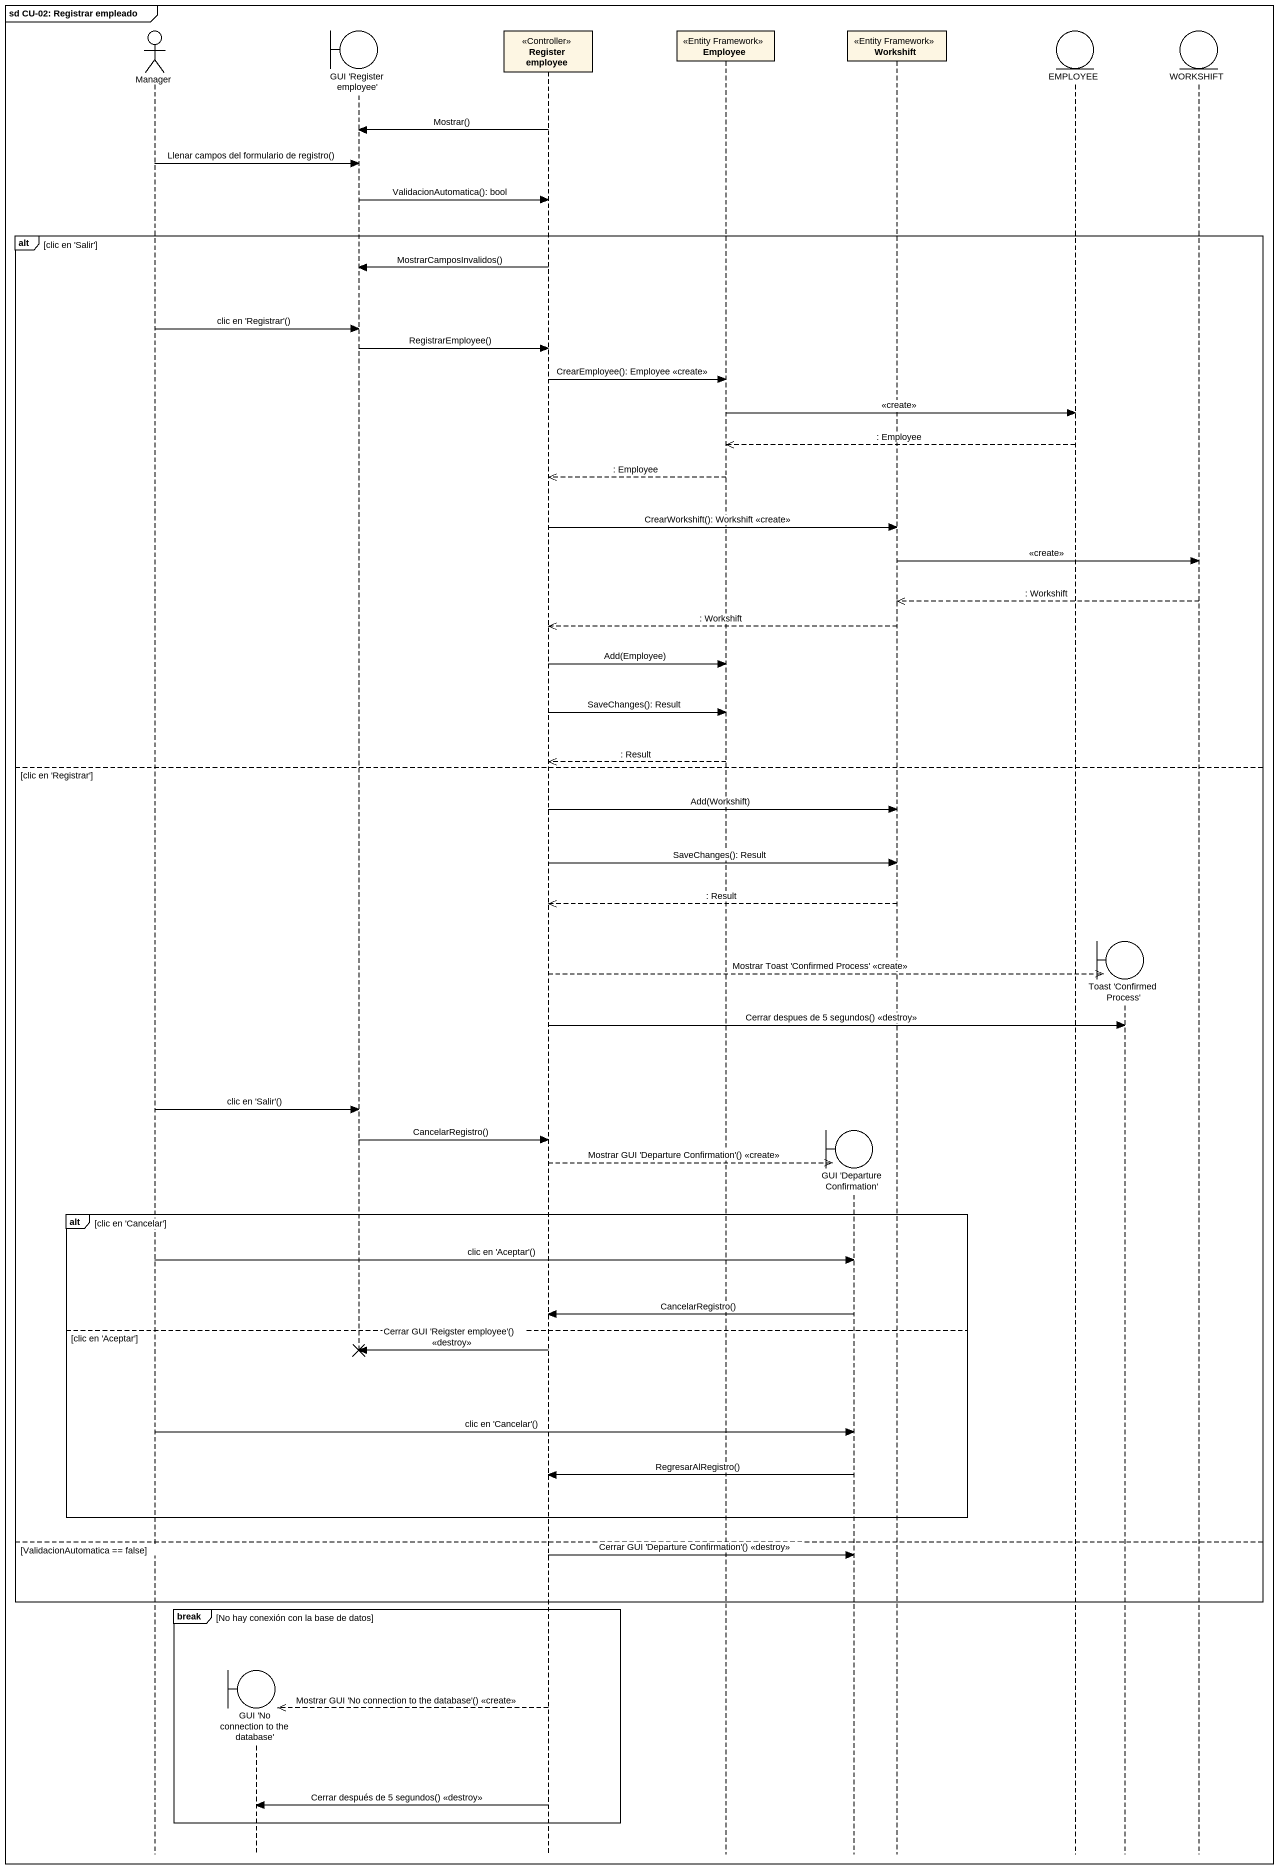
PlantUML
@startuml
mainframe sd CU-02: Registrar empleado
hide footbox
actor Manager
boundary "GUI 'No connection to the database'" as GUI_No_connection_to_the
boundary "GUI 'Register employee'" as GUI_Register_employee
participant "Register employee" as Register_employee <<Controller>>
participant Employee <<Entity Framework>>
boundary "GUI 'Departure Confirmation'" as GUI_Departure_Confirmation
participant Workshift <<Entity Framework>>
entity EMPLOYEE
boundary "Toast 'Confirmed Process'" as Toast_Confirmed_Process
entity WORKSHIFT

Register_employee -> GUI_Register_employee : Mostrar()
Manager -> GUI_Register_employee : Llenar campos del formulario de registro()
GUI_Register_employee -> Register_employee : ValidacionAutomatica(): bool
alt clic en 'Salir'
  Register_employee -> GUI_Register_employee : MostrarCamposInvalidos()
  Manager -> GUI_Register_employee : clic en 'Registrar'()
  GUI_Register_employee -> Register_employee : RegistrarEmployee()
  Register_employee -> Employee : CrearEmployee(): Employee <<create>>
  Employee -> EMPLOYEE : <<create>>
  EMPLOYEE -->> Employee : : Employee
  Employee -->> Register_employee : : Employee
  Register_employee -> Workshift : CrearWorkshift(): Workshift <<create>>
  Workshift -> WORKSHIFT : <<create>>
  WORKSHIFT -->> Workshift : : Workshift
  Workshift -->> Register_employee : : Workshift
  Register_employee -> Employee : Add(Employee)
  Register_employee -> Employee : SaveChanges(): Result
  Employee -->> Register_employee : : Result
else clic en 'Registrar'
  Register_employee -> Workshift : Add(Workshift)
  Register_employee -> Workshift : SaveChanges(): Result
  Workshift -->> Register_employee : : Result
  Register_employee -->> Toast_Confirmed_Process ** : Mostrar Toast 'Confirmed Process' <<create>>
  Register_employee -> Toast_Confirmed_Process : Cerrar despues de 5 segundos() <<destroy>>
  Manager -> GUI_Register_employee : clic en 'Salir'()
  GUI_Register_employee -> Register_employee : CancelarRegistro()
  Register_employee -->> GUI_Departure_Confirmation ** : Mostrar GUI 'Departure Confirmation'() <<create>>
  alt clic en 'Cancelar'
    Manager -> GUI_Departure_Confirmation : clic en 'Aceptar'()
    GUI_Departure_Confirmation -> Register_employee : CancelarRegistro()
  else clic en 'Aceptar'
    Register_employee -> GUI_Register_employee !! : Cerrar GUI 'Reigster employee'() <<destroy>>
    Manager -> GUI_Departure_Confirmation : clic en 'Cancelar'()
    GUI_Departure_Confirmation -> Register_employee : RegresarAlRegistro()
  end
else ValidacionAutomatica == false
  Register_employee -> GUI_Departure_Confirmation : Cerrar GUI 'Departure Confirmation'() <<destroy>>
end
break No hay conexión con la base de datos
  Register_employee -->> GUI_No_connection_to_the ** : Mostrar GUI 'No connection to the database'() <<create>>
  Register_employee -> GUI_No_connection_to_the : Cerrar después de 5 segundos() <<destroy>>
end
@enduml
